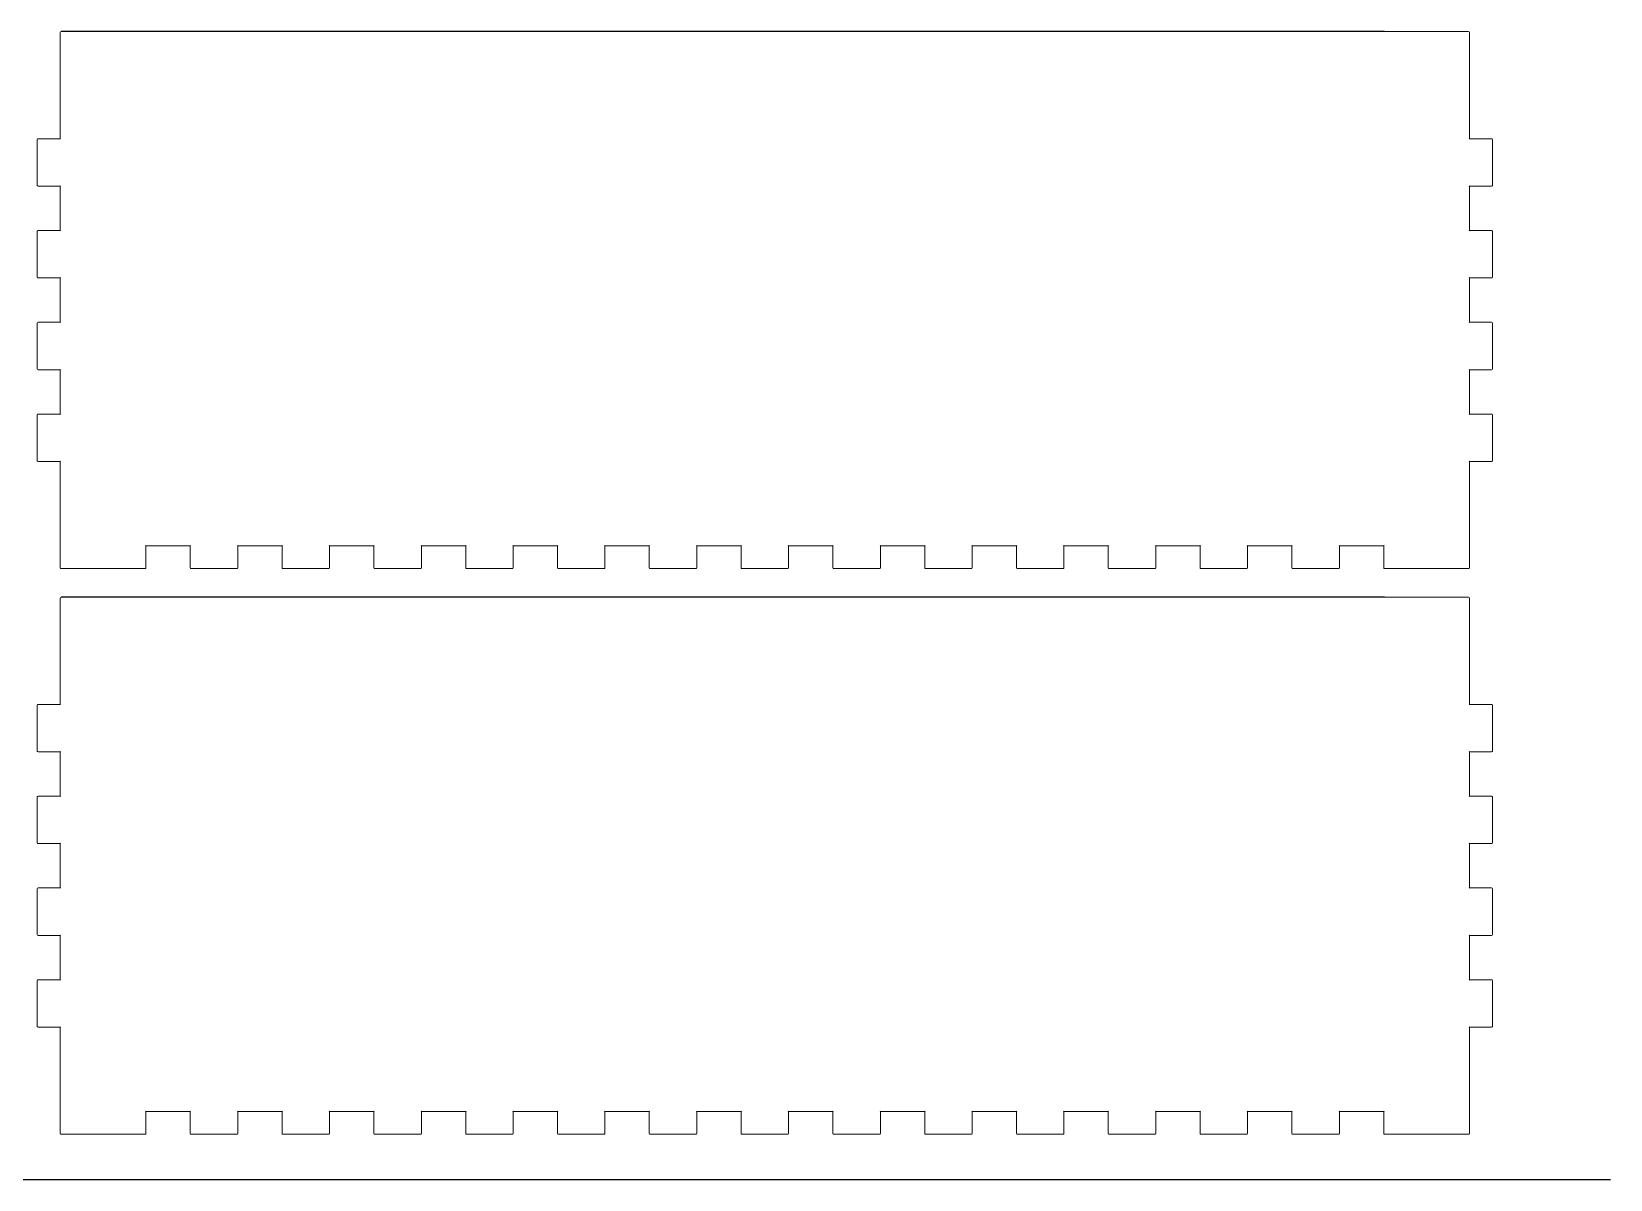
# Model space of a CAD drawing. Header units: inches. Extents: x 7 to 332, y 14 to 289.
# Drawn here: x 125.9 to 332.3, y 13.6 to 163.6 of the extents above; entities that cross this region are included whole.
import ezdxf

# ---------------------------------------------------------------- set-up
doc = ezdxf.new("R2010")
doc.units = ezdxf.units.IN
doc.header["$MEASUREMENT"] = 0
doc.layers.add('Capa 1', color=7, linetype='Continuous')

msp = doc.modelspace()

# ---------------------------------------------------------------- linework, layer by layer
for p, q in [((302.8, 163.6), (129.8, 163.6)), ((302.8, 89.66), (129.8, 89.66)), ((7.33, 13.56), (332.33, 13.56))]:
    msp.add_line(p, q)
at = {"layer": 'Capa 1', "color": 7, "lineweight": 9}
for points, knots in [([(129.8, 163.6), (129.74, 163.6), (129.7, 163.55), (129.7, 163.5), (129.7, 163.5), (129.7, 160.5), (129.7, 160.5), (129.7, 160.5), (129.7, 149.6), (129.7, 149.6), (129.7, 149.5), (129.8, 149.6), (129.7, 149.6)], [263, 263, 263, 263, 264, 264, 264, 265, 265, 265, 266, 266, 266, 267, 267, 267, 267]), ([(313.9, 163.5), (313.9, 163.55), (313.85, 163.6), (313.8, 163.6), (313.8, 163.6), (308.38, 163.6), (308.38, 163.6), (302.8, 163.6), (302.8, 163.6), (302.8, 163.6)], [149, 149, 149, 149, 150, 150, 150, 151, 151, 151, 151.006065, 151.006065, 151.006065, 151.006065]), ([(313.9, 149.6), (313.8, 149.6), (313.9, 149.5), (313.9, 149.6), (313.9, 149.6), (313.9, 160.5), (313.9, 160.5)], [146, 146, 146, 146, 147, 147, 147, 148, 148, 148, 148]), ([(126.8, 149.6), (126.74, 149.6), (126.7, 149.56), (126.7, 149.5), (126.7, 149.5), (126.7, 143.5), (126.7, 143.5), (126.7, 143.45), (126.74, 143.4), (126.8, 143.4)], [268, 268, 268, 268, 269, 269, 269, 270, 270, 270, 271, 271, 271, 271]), ([(316.8, 143.4), (316.85, 143.4), (316.9, 143.45), (316.9, 143.5), (316.9, 143.5), (316.9, 149.5), (316.9, 149.5), (316.9, 149.56), (316.85, 149.6), (316.8, 149.6)], [142, 142, 142, 142, 143, 143, 143, 144, 144, 144, 145, 145, 145, 145]), ([(129.7, 143.4), (129.8, 143.4), (129.7, 143.5), (129.7, 143.4), (129.7, 143.4), (129.7, 137.6), (129.7, 137.6), (129.7, 137.5), (129.8, 137.6), (129.7, 137.6)], [272, 272, 272, 272, 273, 273, 273, 274, 274, 274, 275, 275, 275, 275]), ([(126.8, 137.6), (126.74, 137.6), (126.7, 137.56), (126.7, 137.5), (126.7, 137.5), (126.7, 131.5), (126.7, 131.5), (126.7, 131.45), (126.74, 131.4), (126.8, 131.4)], [276, 276, 276, 276, 277, 277, 277, 278, 278, 278, 279, 279, 279, 279]), ([(316.8, 131.4), (316.85, 131.4), (316.9, 131.45), (316.9, 131.5), (316.9, 131.5), (316.9, 137.5), (316.9, 137.5), (316.9, 137.56), (316.85, 137.6), (316.8, 137.6)], [134, 134, 134, 134, 135, 135, 135, 136, 136, 136, 137, 137, 137, 137]), ([(129.7, 131.4), (129.8, 131.4), (129.7, 131.5), (129.7, 131.4), (129.7, 131.4), (129.7, 125.6), (129.7, 125.6), (129.7, 125.5), (129.8, 125.6), (129.7, 125.6)], [280, 280, 280, 280, 281, 281, 281, 282, 282, 282, 283, 283, 283, 283]), ([(126.8, 125.6), (126.74, 125.6), (126.7, 125.56), (126.7, 125.5), (126.7, 125.5), (126.7, 119.5), (126.7, 119.5), (126.7, 119.45), (126.74, 119.4), (126.8, 119.4)], [284, 284, 284, 284, 285, 285, 285, 286, 286, 286, 287, 287, 287, 287]), ([(129.7, 119.4), (129.8, 119.4), (129.7, 119.5), (129.7, 119.4), (129.7, 119.4), (129.7, 113.6), (129.7, 113.6), (129.7, 113.5), (129.8, 113.6), (129.7, 113.6)], [288, 288, 288, 288, 289, 289, 289, 290, 290, 290, 291, 291, 291, 291]), ([(126.8, 113.6), (126.74, 113.6), (126.7, 113.56), (126.7, 113.5), (126.7, 113.5), (126.7, 107.5), (126.7, 107.5), (126.7, 107.44), (126.74, 107.4), (126.8, 107.4)], [292, 292, 292, 292, 293, 293, 293, 294, 294, 294, 295, 295, 295, 295]), ([(129.7, 107.4), (129.8, 107.4), (129.7, 107.5), (129.7, 107.4), (129.7, 107.4), (129.7, 96.5), (129.7, 96.5), (129.7, 96.5), (129.7, 93.5), (129.7, 93.5), (129.7, 93.44), (129.74, 93.4), (129.8, 93.4)], [296, 296, 296, 296, 297, 297, 297, 298, 298, 298, 299, 299, 299, 300, 300, 300, 300]), ([(129.8, 89.66), (129.74, 89.66), (129.7, 89.62), (129.7, 89.56), (129.7, 89.56), (129.7, 86.56), (129.7, 86.56), (129.7, 86.56), (129.7, 75.66), (129.7, 75.66), (129.7, 75.56), (129.8, 75.66), (129.7, 75.66)], [263, 263, 263, 263, 264, 264, 264, 265, 265, 265, 266, 266, 266, 267, 267, 267, 267]), ([(313.9, 89.56), (313.9, 89.62), (313.85, 89.66), (313.8, 89.66), (313.8, 89.66), (308.38, 89.66), (308.38, 89.66), (302.8, 89.66), (302.8, 89.66), (302.8, 89.66)], [149, 149, 149, 149, 150, 150, 150, 151, 151, 151, 151.006065, 151.006065, 151.006065, 151.006065]), ([(313.9, 75.66), (313.8, 75.66), (313.9, 75.56), (313.9, 75.66), (313.9, 75.66), (313.9, 86.56), (313.9, 86.56)], [146, 146, 146, 146, 147, 147, 147, 148, 148, 148, 148]), ([(126.8, 75.66), (126.74, 75.66), (126.7, 75.62), (126.7, 75.56), (126.7, 75.56), (126.7, 69.56), (126.7, 69.56), (126.7, 69.51), (126.74, 69.46), (126.8, 69.46)], [268, 268, 268, 268, 269, 269, 269, 270, 270, 270, 271, 271, 271, 271]), ([(316.8, 69.46), (316.85, 69.46), (316.9, 69.51), (316.9, 69.56), (316.9, 69.56), (316.9, 75.56), (316.9, 75.56), (316.9, 75.62), (316.85, 75.66), (316.8, 75.66)], [142, 142, 142, 142, 143, 143, 143, 144, 144, 144, 145, 145, 145, 145]), ([(129.7, 69.46), (129.8, 69.46), (129.7, 69.56), (129.7, 69.46), (129.7, 69.46), (129.7, 63.66), (129.7, 63.66), (129.7, 63.56), (129.8, 63.66), (129.7, 63.66)], [272, 272, 272, 272, 273, 273, 273, 274, 274, 274, 275, 275, 275, 275]), ([(126.8, 63.66), (126.74, 63.66), (126.7, 63.62), (126.7, 63.56), (126.7, 63.56), (126.7, 57.56), (126.7, 57.56), (126.7, 57.51), (126.74, 57.46), (126.8, 57.46)], [276, 276, 276, 276, 277, 277, 277, 278, 278, 278, 279, 279, 279, 279]), ([(316.8, 57.46), (316.85, 57.46), (316.9, 57.51), (316.9, 57.56), (316.9, 57.56), (316.9, 63.56), (316.9, 63.56), (316.9, 63.62), (316.85, 63.66), (316.8, 63.66)], [134, 134, 134, 134, 135, 135, 135, 136, 136, 136, 137, 137, 137, 137]), ([(129.7, 57.46), (129.8, 57.46), (129.7, 57.56), (129.7, 57.46), (129.7, 57.46), (129.7, 51.66), (129.7, 51.66), (129.7, 51.56), (129.8, 51.66), (129.7, 51.66)], [280, 280, 280, 280, 281, 281, 281, 282, 282, 282, 283, 283, 283, 283]), ([(126.8, 51.66), (126.74, 51.66), (126.7, 51.62), (126.7, 51.56), (126.7, 51.56), (126.7, 45.56), (126.7, 45.56), (126.7, 45.51), (126.74, 45.46), (126.8, 45.46)], [284, 284, 284, 284, 285, 285, 285, 286, 286, 286, 287, 287, 287, 287]), ([(129.7, 45.46), (129.8, 45.46), (129.7, 45.56), (129.7, 45.46), (129.7, 45.46), (129.7, 39.66), (129.7, 39.66), (129.7, 39.56), (129.8, 39.66), (129.7, 39.66)], [288, 288, 288, 288, 289, 289, 289, 290, 290, 290, 291, 291, 291, 291]), ([(126.8, 39.66), (126.74, 39.66), (126.7, 39.62), (126.7, 39.56), (126.7, 39.56), (126.7, 33.56), (126.7, 33.56), (126.7, 33.51), (126.74, 33.46), (126.8, 33.46)], [292, 292, 292, 292, 293, 293, 293, 294, 294, 294, 295, 295, 295, 295]), ([(129.7, 33.46), (129.8, 33.46), (129.7, 33.56), (129.7, 33.46), (129.7, 33.46), (129.7, 22.56), (129.7, 22.56), (129.7, 22.56), (129.7, 19.56), (129.7, 19.56), (129.7, 19.51), (129.74, 19.46), (129.8, 19.46)], [296, 296, 296, 296, 297, 297, 297, 298, 298, 298, 299, 299, 299, 300, 300, 300, 300])]:
    msp.add_open_spline(points, degree=3, knots=knots, dxfattribs=at)
for points in [[(313.9, 160.5), (313.9, 160.5), (313.9, 163.5), (313.9, 163.5)], [(129.7, 149.6), (129.7, 149.6), (126.8, 149.6), (126.8, 149.6)], [(316.8, 149.6), (316.8, 149.6), (313.9, 149.6), (313.9, 149.6)], [(126.8, 143.4), (126.8, 143.4), (129.7, 143.4), (129.7, 143.4)], [(313.9, 143.4), (313.9, 143.5), (313.8, 143.4), (313.9, 143.4)], [(313.9, 137.6), (313.9, 137.6), (313.9, 143.4), (313.9, 143.4)], [(313.9, 143.4), (313.9, 143.4), (316.8, 143.4), (316.8, 143.4)], [(129.7, 137.6), (129.7, 137.6), (126.8, 137.6), (126.8, 137.6)], [(313.9, 137.6), (313.8, 137.6), (313.9, 137.5), (313.9, 137.6)], [(316.8, 137.6), (316.8, 137.6), (313.9, 137.6), (313.9, 137.6)], [(126.8, 131.4), (126.8, 131.4), (129.7, 131.4), (129.7, 131.4)], [(313.9, 131.4), (313.9, 131.5), (313.8, 131.4), (313.9, 131.4)], [(313.9, 125.6), (313.9, 125.6), (313.9, 131.4), (313.9, 131.4)], [(313.9, 131.4), (313.9, 131.4), (316.8, 131.4), (316.8, 131.4)], [(129.7, 125.6), (129.7, 125.6), (126.8, 125.6), (126.8, 125.6)], [(313.9, 125.6), (313.8, 125.6), (313.9, 125.5), (313.9, 125.6)], [(316.8, 125.6), (316.8, 125.6), (313.9, 125.6), (313.9, 125.6)], [(316.9, 125.5), (316.9, 125.56), (316.85, 125.6), (316.8, 125.6)], [(316.9, 119.5), (316.9, 119.5), (316.9, 125.5), (316.9, 125.5)], [(126.8, 119.4), (126.8, 119.4), (129.7, 119.4), (129.7, 119.4)], [(313.9, 119.4), (313.9, 119.5), (313.8, 119.4), (313.9, 119.4)], [(313.9, 113.6), (313.9, 113.6), (313.9, 119.4), (313.9, 119.4)], [(313.9, 119.4), (313.9, 119.4), (316.8, 119.4), (316.8, 119.4)], [(316.8, 119.4), (316.85, 119.4), (316.9, 119.45), (316.9, 119.5)], [(129.7, 113.6), (129.7, 113.6), (126.8, 113.6), (126.8, 113.6)], [(313.9, 113.6), (313.8, 113.6), (313.9, 113.5), (313.9, 113.6)], [(316.8, 113.6), (316.8, 113.6), (313.9, 113.6), (313.9, 113.6)], [(316.9, 113.5), (316.9, 113.56), (316.85, 113.6), (316.8, 113.6)], [(316.9, 107.5), (316.9, 107.5), (316.9, 113.5), (316.9, 113.5)], [(126.8, 107.4), (126.8, 107.4), (129.7, 107.4), (129.7, 107.4)], [(313.9, 107.4), (313.9, 107.5), (313.8, 107.4), (313.9, 107.4)], [(313.9, 96.5), (313.9, 96.5), (313.9, 107.4), (313.9, 107.4)], [(313.9, 107.4), (313.9, 107.4), (316.8, 107.4), (316.8, 107.4)], [(316.8, 107.4), (316.85, 107.4), (316.9, 107.44), (316.9, 107.5)], [(140.9, 96.4), (140.9, 96.5), (140.8, 96.4), (140.9, 96.4)], [(140.9, 93.5), (140.9, 93.5), (140.9, 96.4), (140.9, 96.4)], [(140.9, 96.4), (140.9, 96.4), (146.7, 96.4), (146.7, 96.4)], [(146.7, 96.4), (146.8, 96.4), (146.7, 96.5), (146.7, 96.4)], [(146.7, 96.4), (146.7, 96.4), (146.7, 93.5), (146.7, 93.5)], [(152.9, 96.4), (152.9, 96.5), (152.8, 96.4), (152.9, 96.4)], [(152.9, 93.5), (152.9, 93.5), (152.9, 96.4), (152.9, 96.4)], [(152.9, 96.4), (152.9, 96.4), (158.7, 96.4), (158.7, 96.4)], [(158.7, 96.4), (158.8, 96.4), (158.7, 96.5), (158.7, 96.4)], [(158.7, 96.4), (158.7, 96.4), (158.7, 93.5), (158.7, 93.5)], [(164.9, 96.4), (164.9, 96.5), (164.8, 96.4), (164.9, 96.4)], [(164.9, 93.5), (164.9, 93.5), (164.9, 96.4), (164.9, 96.4)], [(164.9, 96.4), (164.9, 96.4), (170.7, 96.4), (170.7, 96.4)], [(170.7, 96.4), (170.8, 96.4), (170.7, 96.5), (170.7, 96.4)], [(170.7, 96.4), (170.7, 96.4), (170.7, 93.5), (170.7, 93.5)], [(176.9, 96.4), (176.9, 96.5), (176.8, 96.4), (176.9, 96.4)], [(176.9, 93.5), (176.9, 93.5), (176.9, 96.4), (176.9, 96.4)], [(176.9, 96.4), (176.9, 96.4), (182.7, 96.4), (182.7, 96.4)], [(182.7, 96.4), (182.8, 96.4), (182.7, 96.5), (182.7, 96.4)], [(182.7, 96.4), (182.7, 96.4), (182.7, 93.5), (182.7, 93.5)], [(188.9, 96.4), (188.9, 96.5), (188.8, 96.4), (188.9, 96.4)], [(188.9, 93.5), (188.9, 93.5), (188.9, 96.4), (188.9, 96.4)], [(188.9, 96.4), (188.9, 96.4), (194.7, 96.4), (194.7, 96.4)], [(194.7, 96.4), (194.8, 96.4), (194.7, 96.5), (194.7, 96.4)], [(194.7, 96.4), (194.7, 96.4), (194.7, 93.5), (194.7, 93.5)], [(200.9, 96.4), (200.9, 96.5), (200.8, 96.4), (200.9, 96.4)], [(200.9, 93.5), (200.9, 93.5), (200.9, 96.4), (200.9, 96.4)], [(200.9, 96.4), (200.9, 96.4), (206.7, 96.4), (206.7, 96.4)], [(206.7, 96.4), (206.8, 96.4), (206.7, 96.5), (206.7, 96.4)], [(206.7, 96.4), (206.7, 96.4), (206.7, 93.5), (206.7, 93.5)], [(212.9, 96.4), (212.9, 96.5), (212.8, 96.4), (212.9, 96.4)], [(212.9, 93.5), (212.9, 93.5), (212.9, 96.4), (212.9, 96.4)], [(212.9, 96.4), (212.9, 96.4), (218.7, 96.4), (218.7, 96.4)], [(218.7, 96.4), (218.8, 96.4), (218.7, 96.5), (218.7, 96.4)], [(218.7, 96.4), (218.7, 96.4), (218.7, 93.5), (218.7, 93.5)], [(224.9, 96.4), (224.9, 96.5), (224.8, 96.4), (224.9, 96.4)], [(224.9, 93.5), (224.9, 93.5), (224.9, 96.4), (224.9, 96.4)], [(224.9, 96.4), (224.9, 96.4), (230.7, 96.4), (230.7, 96.4)], [(230.7, 96.4), (230.8, 96.4), (230.7, 96.5), (230.7, 96.4)], [(230.7, 96.4), (230.7, 96.4), (230.7, 93.5), (230.7, 93.5)], [(236.9, 96.4), (236.9, 96.5), (236.8, 96.4), (236.9, 96.4)], [(236.9, 93.5), (236.9, 93.5), (236.9, 96.4), (236.9, 96.4)], [(236.9, 96.4), (236.9, 96.4), (242.7, 96.4), (242.7, 96.4)], [(242.7, 96.4), (242.8, 96.4), (242.7, 96.5), (242.7, 96.4)], [(242.7, 96.4), (242.7, 96.4), (242.7, 93.5), (242.7, 93.5)], [(248.9, 96.4), (248.9, 96.5), (248.8, 96.4), (248.9, 96.4)], [(248.9, 93.5), (248.9, 93.5), (248.9, 96.4), (248.9, 96.4)], [(248.9, 96.4), (248.9, 96.4), (254.7, 96.4), (254.7, 96.4)], [(254.7, 96.4), (254.8, 96.4), (254.7, 96.5), (254.7, 96.4)], [(254.7, 96.4), (254.7, 96.4), (254.7, 93.5), (254.7, 93.5)], [(260.9, 96.4), (260.9, 96.5), (260.8, 96.4), (260.9, 96.4)], [(260.9, 93.5), (260.9, 93.5), (260.9, 96.4), (260.9, 96.4)], [(260.9, 96.4), (260.9, 96.4), (266.7, 96.4), (266.7, 96.4)], [(266.7, 96.4), (266.8, 96.4), (266.7, 96.5), (266.7, 96.4)], [(266.7, 96.4), (266.7, 96.4), (266.7, 93.5), (266.7, 93.5)], [(272.9, 96.4), (272.9, 96.5), (272.8, 96.4), (272.9, 96.4)], [(272.9, 93.5), (272.9, 93.5), (272.9, 96.4), (272.9, 96.4)], [(272.9, 96.4), (272.9, 96.4), (278.7, 96.4), (278.7, 96.4)], [(278.7, 96.4), (278.8, 96.4), (278.7, 96.5), (278.7, 96.4)], [(278.7, 96.4), (278.7, 96.4), (278.7, 93.5), (278.7, 93.5)], [(284.9, 96.4), (284.9, 96.5), (284.8, 96.4), (284.9, 96.4)], [(284.9, 93.5), (284.9, 93.5), (284.9, 96.4), (284.9, 96.4)], [(284.9, 96.4), (284.9, 96.4), (290.7, 96.4), (290.7, 96.4)], [(290.7, 96.4), (290.8, 96.4), (290.7, 96.5), (290.7, 96.4)], [(290.7, 96.4), (290.7, 96.4), (290.7, 93.5), (290.7, 93.5)], [(296.9, 96.4), (296.9, 96.5), (296.8, 96.4), (296.9, 96.4)], [(296.9, 93.5), (296.9, 93.5), (296.9, 96.4), (296.9, 96.4)], [(296.9, 96.4), (296.9, 96.4), (302.7, 96.4), (302.7, 96.4)], [(302.7, 96.4), (302.8, 96.4), (302.7, 96.5), (302.7, 96.4)], [(302.7, 96.4), (302.7, 96.4), (302.7, 93.5), (302.7, 93.5)], [(313.9, 93.5), (313.9, 93.5), (313.9, 96.5), (313.9, 96.5)], [(129.8, 93.4), (129.8, 93.4), (140.8, 93.4), (140.8, 93.4)], [(140.8, 93.4), (140.85, 93.4), (140.9, 93.44), (140.9, 93.5)], [(146.7, 93.5), (146.7, 93.44), (146.74, 93.4), (146.8, 93.4)], [(146.8, 93.4), (146.8, 93.4), (152.8, 93.4), (152.8, 93.4)], [(152.8, 93.4), (152.85, 93.4), (152.9, 93.44), (152.9, 93.5)], [(158.7, 93.5), (158.7, 93.44), (158.74, 93.4), (158.8, 93.4)], [(158.8, 93.4), (158.8, 93.4), (164.8, 93.4), (164.8, 93.4)], [(164.8, 93.4), (164.85, 93.4), (164.9, 93.44), (164.9, 93.5)], [(170.7, 93.5), (170.7, 93.44), (170.74, 93.4), (170.8, 93.4)], [(170.8, 93.4), (170.8, 93.4), (176.8, 93.4), (176.8, 93.4)], [(176.8, 93.4), (176.85, 93.4), (176.9, 93.44), (176.9, 93.5)], [(182.7, 93.5), (182.7, 93.44), (182.74, 93.4), (182.8, 93.4)], [(182.8, 93.4), (182.8, 93.4), (188.8, 93.4), (188.8, 93.4)], [(188.8, 93.4), (188.85, 93.4), (188.9, 93.44), (188.9, 93.5)], [(194.7, 93.5), (194.7, 93.44), (194.74, 93.4), (194.8, 93.4)], [(194.8, 93.4), (194.8, 93.4), (200.8, 93.4), (200.8, 93.4)], [(200.8, 93.4), (200.85, 93.4), (200.9, 93.44), (200.9, 93.5)], [(206.7, 93.5), (206.7, 93.44), (206.74, 93.4), (206.8, 93.4)], [(206.8, 93.4), (206.8, 93.4), (212.8, 93.4), (212.8, 93.4)], [(212.8, 93.4), (212.85, 93.4), (212.9, 93.44), (212.9, 93.5)], [(218.7, 93.5), (218.7, 93.44), (218.74, 93.4), (218.8, 93.4)], [(218.8, 93.4), (218.8, 93.4), (224.8, 93.4), (224.8, 93.4)], [(224.8, 93.4), (224.85, 93.4), (224.9, 93.44), (224.9, 93.5)], [(230.7, 93.5), (230.7, 93.44), (230.74, 93.4), (230.8, 93.4)], [(230.8, 93.4), (230.8, 93.4), (236.8, 93.4), (236.8, 93.4)], [(236.8, 93.4), (236.85, 93.4), (236.9, 93.44), (236.9, 93.5)], [(242.7, 93.5), (242.7, 93.44), (242.74, 93.4), (242.8, 93.4)], [(242.8, 93.4), (242.8, 93.4), (248.8, 93.4), (248.8, 93.4)], [(248.8, 93.4), (248.85, 93.4), (248.9, 93.44), (248.9, 93.5)], [(254.7, 93.5), (254.7, 93.44), (254.74, 93.4), (254.8, 93.4)], [(254.8, 93.4), (254.8, 93.4), (260.8, 93.4), (260.8, 93.4)], [(260.8, 93.4), (260.85, 93.4), (260.9, 93.44), (260.9, 93.5)], [(266.7, 93.5), (266.7, 93.44), (266.74, 93.4), (266.8, 93.4)], [(266.8, 93.4), (266.8, 93.4), (272.8, 93.4), (272.8, 93.4)], [(272.8, 93.4), (272.85, 93.4), (272.9, 93.44), (272.9, 93.5)], [(278.7, 93.5), (278.7, 93.44), (278.74, 93.4), (278.8, 93.4)], [(278.8, 93.4), (278.8, 93.4), (284.8, 93.4), (284.8, 93.4)], [(284.8, 93.4), (284.85, 93.4), (284.9, 93.44), (284.9, 93.5)], [(290.7, 93.5), (290.7, 93.44), (290.74, 93.4), (290.8, 93.4)], [(290.8, 93.4), (290.8, 93.4), (296.8, 93.4), (296.8, 93.4)], [(296.8, 93.4), (296.85, 93.4), (296.9, 93.44), (296.9, 93.5)], [(302.7, 93.5), (302.7, 93.44), (302.74, 93.4), (302.8, 93.4)], [(302.8, 93.4), (302.8, 93.4), (313.8, 93.4), (313.8, 93.4)], [(313.8, 93.4), (313.85, 93.4), (313.9, 93.44), (313.9, 93.5)], [(313.9, 86.56), (313.9, 86.56), (313.9, 89.56), (313.9, 89.56)], [(129.7, 75.66), (129.7, 75.66), (126.8, 75.66), (126.8, 75.66)], [(316.8, 75.66), (316.8, 75.66), (313.9, 75.66), (313.9, 75.66)], [(126.8, 69.46), (126.8, 69.46), (129.7, 69.46), (129.7, 69.46)], [(313.9, 69.46), (313.9, 69.56), (313.8, 69.46), (313.9, 69.46)], [(313.9, 63.66), (313.9, 63.66), (313.9, 69.46), (313.9, 69.46)], [(313.9, 69.46), (313.9, 69.46), (316.8, 69.46), (316.8, 69.46)], [(129.7, 63.66), (129.7, 63.66), (126.8, 63.66), (126.8, 63.66)], [(313.9, 63.66), (313.8, 63.66), (313.9, 63.56), (313.9, 63.66)], [(316.8, 63.66), (316.8, 63.66), (313.9, 63.66), (313.9, 63.66)], [(126.8, 57.46), (126.8, 57.46), (129.7, 57.46), (129.7, 57.46)], [(313.9, 57.46), (313.9, 57.56), (313.8, 57.46), (313.9, 57.46)], [(313.9, 51.66), (313.9, 51.66), (313.9, 57.46), (313.9, 57.46)], [(313.9, 57.46), (313.9, 57.46), (316.8, 57.46), (316.8, 57.46)], [(129.7, 51.66), (129.7, 51.66), (126.8, 51.66), (126.8, 51.66)], [(313.9, 51.66), (313.8, 51.66), (313.9, 51.56), (313.9, 51.66)], [(316.8, 51.66), (316.8, 51.66), (313.9, 51.66), (313.9, 51.66)], [(316.9, 51.56), (316.9, 51.62), (316.85, 51.66), (316.8, 51.66)], [(316.9, 45.56), (316.9, 45.56), (316.9, 51.56), (316.9, 51.56)], [(126.8, 45.46), (126.8, 45.46), (129.7, 45.46), (129.7, 45.46)], [(313.9, 45.46), (313.9, 45.56), (313.8, 45.46), (313.9, 45.46)], [(313.9, 39.66), (313.9, 39.66), (313.9, 45.46), (313.9, 45.46)], [(313.9, 45.46), (313.9, 45.46), (316.8, 45.46), (316.8, 45.46)], [(316.8, 45.46), (316.85, 45.46), (316.9, 45.51), (316.9, 45.56)], [(129.7, 39.66), (129.7, 39.66), (126.8, 39.66), (126.8, 39.66)], [(313.9, 39.66), (313.8, 39.66), (313.9, 39.56), (313.9, 39.66)], [(316.8, 39.66), (316.8, 39.66), (313.9, 39.66), (313.9, 39.66)], [(316.9, 39.56), (316.9, 39.62), (316.85, 39.66), (316.8, 39.66)], [(316.9, 33.56), (316.9, 33.56), (316.9, 39.56), (316.9, 39.56)], [(126.8, 33.46), (126.8, 33.46), (129.7, 33.46), (129.7, 33.46)], [(313.9, 33.46), (313.9, 33.56), (313.8, 33.46), (313.9, 33.46)], [(313.9, 22.56), (313.9, 22.56), (313.9, 33.46), (313.9, 33.46)], [(313.9, 33.46), (313.9, 33.46), (316.8, 33.46), (316.8, 33.46)], [(316.8, 33.46), (316.85, 33.46), (316.9, 33.51), (316.9, 33.56)], [(140.9, 22.46), (140.9, 22.56), (140.8, 22.46), (140.9, 22.46)], [(140.9, 19.56), (140.9, 19.56), (140.9, 22.46), (140.9, 22.46)], [(140.9, 22.46), (140.9, 22.46), (146.7, 22.46), (146.7, 22.46)], [(146.7, 22.46), (146.8, 22.46), (146.7, 22.56), (146.7, 22.46)], [(146.7, 22.46), (146.7, 22.46), (146.7, 19.56), (146.7, 19.56)], [(152.9, 22.46), (152.9, 22.56), (152.8, 22.46), (152.9, 22.46)], [(152.9, 19.56), (152.9, 19.56), (152.9, 22.46), (152.9, 22.46)], [(152.9, 22.46), (152.9, 22.46), (158.7, 22.46), (158.7, 22.46)], [(158.7, 22.46), (158.8, 22.46), (158.7, 22.56), (158.7, 22.46)], [(158.7, 22.46), (158.7, 22.46), (158.7, 19.56), (158.7, 19.56)], [(164.9, 22.46), (164.9, 22.56), (164.8, 22.46), (164.9, 22.46)], [(164.9, 19.56), (164.9, 19.56), (164.9, 22.46), (164.9, 22.46)], [(164.9, 22.46), (164.9, 22.46), (170.7, 22.46), (170.7, 22.46)], [(170.7, 22.46), (170.8, 22.46), (170.7, 22.56), (170.7, 22.46)], [(170.7, 22.46), (170.7, 22.46), (170.7, 19.56), (170.7, 19.56)], [(176.9, 22.46), (176.9, 22.56), (176.8, 22.46), (176.9, 22.46)], [(176.9, 19.56), (176.9, 19.56), (176.9, 22.46), (176.9, 22.46)], [(176.9, 22.46), (176.9, 22.46), (182.7, 22.46), (182.7, 22.46)], [(182.7, 22.46), (182.8, 22.46), (182.7, 22.56), (182.7, 22.46)], [(182.7, 22.46), (182.7, 22.46), (182.7, 19.56), (182.7, 19.56)], [(188.9, 22.46), (188.9, 22.56), (188.8, 22.46), (188.9, 22.46)], [(188.9, 19.56), (188.9, 19.56), (188.9, 22.46), (188.9, 22.46)], [(188.9, 22.46), (188.9, 22.46), (194.7, 22.46), (194.7, 22.46)], [(194.7, 22.46), (194.8, 22.46), (194.7, 22.56), (194.7, 22.46)], [(194.7, 22.46), (194.7, 22.46), (194.7, 19.56), (194.7, 19.56)], [(200.9, 22.46), (200.9, 22.56), (200.8, 22.46), (200.9, 22.46)], [(200.9, 19.56), (200.9, 19.56), (200.9, 22.46), (200.9, 22.46)], [(200.9, 22.46), (200.9, 22.46), (206.7, 22.46), (206.7, 22.46)], [(206.7, 22.46), (206.8, 22.46), (206.7, 22.56), (206.7, 22.46)], [(206.7, 22.46), (206.7, 22.46), (206.7, 19.56), (206.7, 19.56)], [(212.9, 22.46), (212.9, 22.56), (212.8, 22.46), (212.9, 22.46)], [(212.9, 19.56), (212.9, 19.56), (212.9, 22.46), (212.9, 22.46)], [(212.9, 22.46), (212.9, 22.46), (218.7, 22.46), (218.7, 22.46)], [(218.7, 22.46), (218.8, 22.46), (218.7, 22.56), (218.7, 22.46)], [(218.7, 22.46), (218.7, 22.46), (218.7, 19.56), (218.7, 19.56)], [(224.9, 22.46), (224.9, 22.56), (224.8, 22.46), (224.9, 22.46)], [(224.9, 19.56), (224.9, 19.56), (224.9, 22.46), (224.9, 22.46)], [(224.9, 22.46), (224.9, 22.46), (230.7, 22.46), (230.7, 22.46)], [(230.7, 22.46), (230.8, 22.46), (230.7, 22.56), (230.7, 22.46)], [(230.7, 22.46), (230.7, 22.46), (230.7, 19.56), (230.7, 19.56)], [(236.9, 22.46), (236.9, 22.56), (236.8, 22.46), (236.9, 22.46)], [(236.9, 19.56), (236.9, 19.56), (236.9, 22.46), (236.9, 22.46)], [(236.9, 22.46), (236.9, 22.46), (242.7, 22.46), (242.7, 22.46)], [(242.7, 22.46), (242.8, 22.46), (242.7, 22.56), (242.7, 22.46)], [(242.7, 22.46), (242.7, 22.46), (242.7, 19.56), (242.7, 19.56)], [(248.9, 22.46), (248.9, 22.56), (248.8, 22.46), (248.9, 22.46)], [(248.9, 19.56), (248.9, 19.56), (248.9, 22.46), (248.9, 22.46)], [(248.9, 22.46), (248.9, 22.46), (254.7, 22.46), (254.7, 22.46)], [(254.7, 22.46), (254.8, 22.46), (254.7, 22.56), (254.7, 22.46)], [(254.7, 22.46), (254.7, 22.46), (254.7, 19.56), (254.7, 19.56)], [(260.9, 22.46), (260.9, 22.56), (260.8, 22.46), (260.9, 22.46)], [(260.9, 19.56), (260.9, 19.56), (260.9, 22.46), (260.9, 22.46)], [(260.9, 22.46), (260.9, 22.46), (266.7, 22.46), (266.7, 22.46)], [(266.7, 22.46), (266.8, 22.46), (266.7, 22.56), (266.7, 22.46)], [(266.7, 22.46), (266.7, 22.46), (266.7, 19.56), (266.7, 19.56)], [(272.9, 22.46), (272.9, 22.56), (272.8, 22.46), (272.9, 22.46)], [(272.9, 19.56), (272.9, 19.56), (272.9, 22.46), (272.9, 22.46)], [(272.9, 22.46), (272.9, 22.46), (278.7, 22.46), (278.7, 22.46)], [(278.7, 22.46), (278.8, 22.46), (278.7, 22.56), (278.7, 22.46)], [(278.7, 22.46), (278.7, 22.46), (278.7, 19.56), (278.7, 19.56)], [(284.9, 22.46), (284.9, 22.56), (284.8, 22.46), (284.9, 22.46)], [(284.9, 19.56), (284.9, 19.56), (284.9, 22.46), (284.9, 22.46)], [(284.9, 22.46), (284.9, 22.46), (290.7, 22.46), (290.7, 22.46)], [(290.7, 22.46), (290.8, 22.46), (290.7, 22.56), (290.7, 22.46)], [(290.7, 22.46), (290.7, 22.46), (290.7, 19.56), (290.7, 19.56)], [(296.9, 22.46), (296.9, 22.56), (296.8, 22.46), (296.9, 22.46)], [(296.9, 19.56), (296.9, 19.56), (296.9, 22.46), (296.9, 22.46)], [(296.9, 22.46), (296.9, 22.46), (302.7, 22.46), (302.7, 22.46)], [(302.7, 22.46), (302.8, 22.46), (302.7, 22.56), (302.7, 22.46)], [(302.7, 22.46), (302.7, 22.46), (302.7, 19.56), (302.7, 19.56)], [(313.9, 19.56), (313.9, 19.56), (313.9, 22.56), (313.9, 22.56)], [(129.8, 19.46), (129.8, 19.46), (140.8, 19.46), (140.8, 19.46)], [(140.8, 19.46), (140.85, 19.46), (140.9, 19.51), (140.9, 19.56)], [(146.7, 19.56), (146.7, 19.51), (146.74, 19.46), (146.8, 19.46)], [(146.8, 19.46), (146.8, 19.46), (152.8, 19.46), (152.8, 19.46)], [(152.8, 19.46), (152.85, 19.46), (152.9, 19.51), (152.9, 19.56)], [(158.7, 19.56), (158.7, 19.51), (158.74, 19.46), (158.8, 19.46)], [(158.8, 19.46), (158.8, 19.46), (164.8, 19.46), (164.8, 19.46)], [(164.8, 19.46), (164.85, 19.46), (164.9, 19.51), (164.9, 19.56)], [(170.7, 19.56), (170.7, 19.51), (170.74, 19.46), (170.8, 19.46)], [(170.8, 19.46), (170.8, 19.46), (176.8, 19.46), (176.8, 19.46)], [(176.8, 19.46), (176.85, 19.46), (176.9, 19.51), (176.9, 19.56)], [(182.7, 19.56), (182.7, 19.51), (182.74, 19.46), (182.8, 19.46)], [(182.8, 19.46), (182.8, 19.46), (188.8, 19.46), (188.8, 19.46)], [(188.8, 19.46), (188.85, 19.46), (188.9, 19.51), (188.9, 19.56)], [(194.7, 19.56), (194.7, 19.51), (194.74, 19.46), (194.8, 19.46)], [(194.8, 19.46), (194.8, 19.46), (200.8, 19.46), (200.8, 19.46)], [(200.8, 19.46), (200.85, 19.46), (200.9, 19.51), (200.9, 19.56)], [(206.7, 19.56), (206.7, 19.51), (206.74, 19.46), (206.8, 19.46)], [(206.8, 19.46), (206.8, 19.46), (212.8, 19.46), (212.8, 19.46)], [(212.8, 19.46), (212.85, 19.46), (212.9, 19.51), (212.9, 19.56)], [(218.7, 19.56), (218.7, 19.51), (218.74, 19.46), (218.8, 19.46)], [(218.8, 19.46), (218.8, 19.46), (224.8, 19.46), (224.8, 19.46)], [(224.8, 19.46), (224.85, 19.46), (224.9, 19.51), (224.9, 19.56)], [(230.7, 19.56), (230.7, 19.51), (230.74, 19.46), (230.8, 19.46)], [(230.8, 19.46), (230.8, 19.46), (236.8, 19.46), (236.8, 19.46)], [(236.8, 19.46), (236.85, 19.46), (236.9, 19.51), (236.9, 19.56)], [(242.7, 19.56), (242.7, 19.51), (242.74, 19.46), (242.8, 19.46)], [(242.8, 19.46), (242.8, 19.46), (248.8, 19.46), (248.8, 19.46)], [(248.8, 19.46), (248.85, 19.46), (248.9, 19.51), (248.9, 19.56)], [(254.7, 19.56), (254.7, 19.51), (254.74, 19.46), (254.8, 19.46)], [(254.8, 19.46), (254.8, 19.46), (260.8, 19.46), (260.8, 19.46)], [(260.8, 19.46), (260.85, 19.46), (260.9, 19.51), (260.9, 19.56)], [(266.7, 19.56), (266.7, 19.51), (266.74, 19.46), (266.8, 19.46)], [(266.8, 19.46), (266.8, 19.46), (272.8, 19.46), (272.8, 19.46)], [(272.8, 19.46), (272.85, 19.46), (272.9, 19.51), (272.9, 19.56)], [(278.7, 19.56), (278.7, 19.51), (278.74, 19.46), (278.8, 19.46)], [(278.8, 19.46), (278.8, 19.46), (284.8, 19.46), (284.8, 19.46)], [(284.8, 19.46), (284.85, 19.46), (284.9, 19.51), (284.9, 19.56)], [(290.7, 19.56), (290.7, 19.51), (290.74, 19.46), (290.8, 19.46)], [(290.8, 19.46), (290.8, 19.46), (296.8, 19.46), (296.8, 19.46)], [(296.8, 19.46), (296.85, 19.46), (296.9, 19.51), (296.9, 19.56)], [(302.7, 19.56), (302.7, 19.51), (302.74, 19.46), (302.8, 19.46)], [(302.8, 19.46), (302.8, 19.46), (313.8, 19.46), (313.8, 19.46)], [(313.8, 19.46), (313.85, 19.46), (313.9, 19.51), (313.9, 19.56)]]:
    msp.add_open_spline(points, degree=3, dxfattribs=at)

doc.saveas('drawing.dxf')
